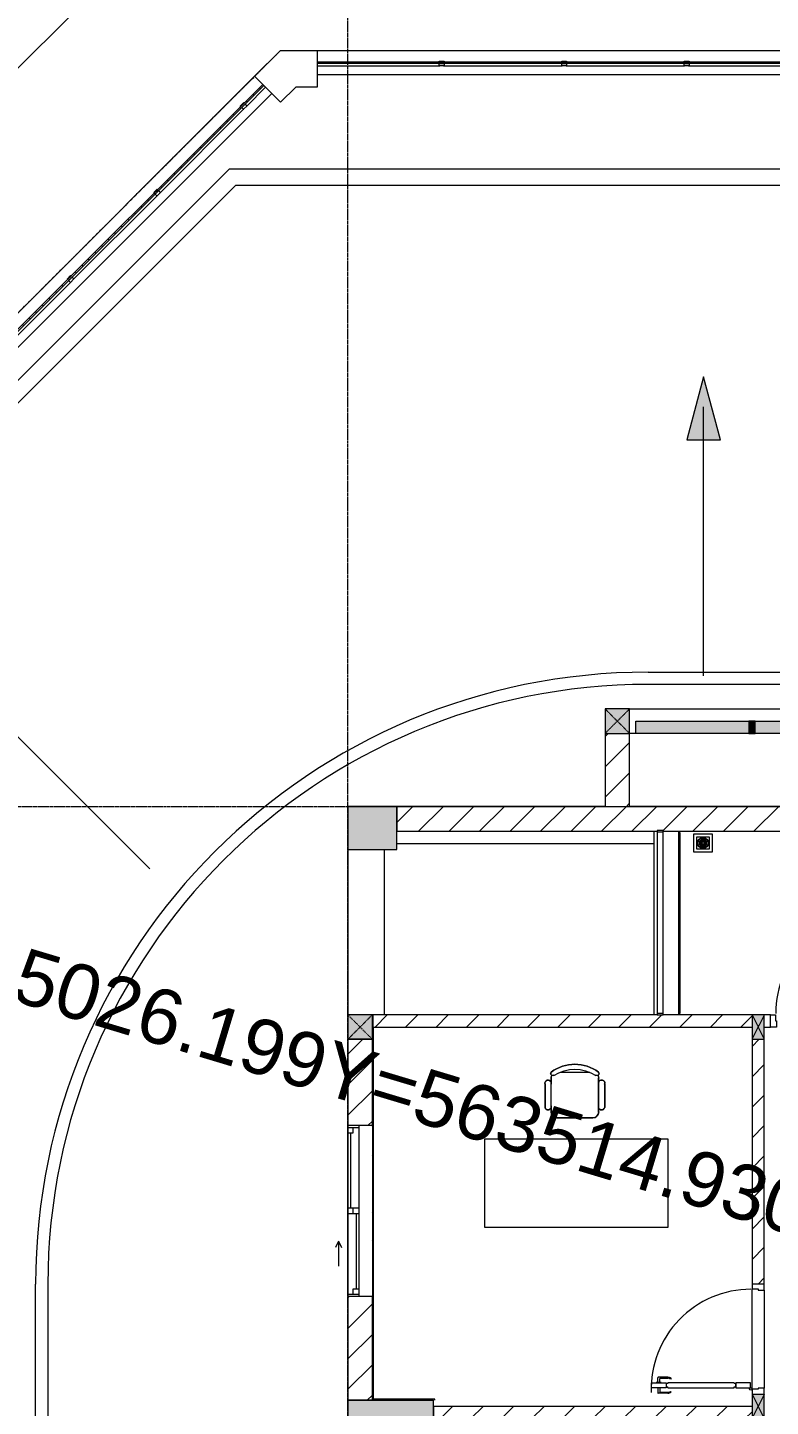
# Model space of a CAD drawing. Header units: millimetres. Extents: x -24439 to 198341, y -52871 to 149926.
# Drawn here: x 31038 to 37103, y 73337 to 84604 of the extents above; entities that cross this region are included whole.
import ezdxf

# ---------------------------------------------------------------- set-up
doc = ezdxf.new("R2010")
doc.units = ezdxf.units.MM
for name, pattern in [('Dash', [6, 3, -3]), ('Double dash', [41.999998, 12, -6, 6, -6, 6, -6]), ('Grid Line', [22.225, 12.7, -3.175, 3.175, -3.175]), ('NET VAN', [1.06, 0.53, -0.53])]:
    doc.linetypes.add(name, pattern=pattern)
for name, color, linetype, lineweight in [('0-1', 7, 'Continuous', 5), ('A-ANNO-NOTE', 131, 'Continuous', 9), ('A-DETL-GENF-1', 9, 'Continuous', 9), ('A-DETL-GENF-2', 9, 'NET VAN', 9), ('A-DOOR-1', 9, 'Continuous', 9), ('A-FLOR', 192, 'Continuous', 9), ('A-FLOR-1', 9, 'Continuous', 9), ('A-FLOR-HRAL', 11, 'Continuous', 9), ('A-FLOR-HRAL-1', 9, 'Continuous', 9), ('A-GLAZ', 151, 'Continuous', 9), ('A-GLAZ-CWMG', 51, 'Continuous', 9), ('A-WALL', 113, 'Continuous', 9), ('A-WALL-1', 253, 'Continuous', 18), ('A-WALL-2', 9, 'Continuous', 9), ('A-WALL-3', 113, 'Continuous', 18), ('A-WALL-PATT-1', 10, 'Continuous', 9), ('A-WALL-PATT-2', 9, 'Continuous', 9), ('A-WALL-PATT-3', 111, 'Continuous', 9), ('C-PROP-LINE', 91, 'Double dash', 18), ('G-IMPT', 8, 'Continuous', 9), ('G-IMPT-1', 9, 'Continuous', 9), ('G-IMPT-6', 7, 'Continuous', 9), ('I-FURN', 30, 'Continuous', 9), ('I-FURN-1', 9, 'Continuous', 9), ('I-WALL-1', 253, 'Continuous', 18), ('I-WALL-2', 9, 'Continuous', 9), ('M-EQPM', 50, 'Continuous', 9), ('S-BEAM-1', 9, 'Continuous', 9), ('S-COLS', 52, 'Continuous', 9), ('S-COLS-1', 254, 'Continuous', 5), ('S-COLS-2', 253, 'Continuous', 18), ('S-COLS-3', 9, 'Continuous', 9), ('S-COLS-4', 52, 'Continuous', 18), ('S-COLS-5', 52, 'Dash', 9), ('S-COLS-HDLN', 52, 'Dash', 9), ('S-COLS-HDLN-1', 9, 'Dash', 9), ('S-GRID-1', 1, 'Grid Line', 9)]:
    doc.layers.add(name, color=color, linetype=linetype, lineweight=lineweight)
doc.styles.add('Arial_2', font='arial_0.ttf', dxfattribs={"height": 450})
pattern_1 = [(45, (0, 0), (-124.4508, 124.4508), [])]
pattern_2 = [(45, (0, 0), (-116.67262, 116.67262), [])]
pattern_3 = [(180, (609.6, 0), (-2e-15, -13), []), (270, (609.6, 0), (76, 5e-15), [])]

# ---------------------------------------------------------------- blocks, each defined once
blk = doc.blocks.new('NCV_TKTC_KET CAU_rvt-1-TKCS_MB ĐỊNH VỊ CAO ĐỘ THIẾT KẾ')
at = {"layer": 'S-COLS-1'}
for points in [[(33653, 77887), (34053, 77887), (34053, 78237), (33653, 78237)], [(34353, 73037), (34353, 73387), (33653, 73387), (33653, 73037), (33678, 73037), (33678, 73040), (33728, 73040), (33728, 73037)]]:
    blk.add_hatch(color=256, dxfattribs=at).paths.add_polyline_path(points)
at = {"layer": 'A-FLOR-1'}
for p, q in [((33653, 77887), (33653, 76537)), ((33858, 76537), (33853, 76537))]:
    blk.add_line(p, q, dxfattribs=at)
at = {"layer": 'S-BEAM-1'}
for p, q in [((33653, 77887), (33653, 76537)), ((33953, 76537), (33953, 77887)), ((34053, 77937), (36153, 77937))]:
    blk.add_line(p, q, dxfattribs=at)
at = {"layer": 'S-COLS-2'}
for p, q in [((33653, 78237), (33653, 77887)), ((34053, 78237), (33653, 78237)), ((34053, 77887), (34053, 78237)), ((33653, 77887), (34053, 77887)), ((34353, 73387), (33653, 73387)), ((33653, 73387), (33653, 73037)), ((34353, 73037), (34353, 73387))]:
    blk.add_line(p, q, dxfattribs=at)
blk = doc.blocks.new('DOOR_CW_01 CANH MO-PANEL KINH - DIW_01-900x2200-CỬA GỖ VÂN LAMINATE-553393-TKCS_MB ĐỊNH VỊ CAO ĐỘ THIẾT KẾ')
at = {"layer": 'A-DETL-GENF-1'}
for p, q in [((-442, 737), (-442, 816)), ((-399, 820), (-438, 820)), ((-434, 800), (-434, 737)), ((-399, 804), (-430, 804)), ((-399, 832), (-397, 832)), ((-399, 792), (-399, 832)), ((-397, 792), (-399, 792)), ((-397, 872), (-357, 872)), ((-397, 752), (-397, 872)), ((-397, 792), (-397, 832)), ((-357, 872), (-357, 752)), ((-357, 792), (-357, 832)), ((-355, 832), (-357, 832)), ((-357, 792), (-355, 792)), ((-355, 792), (-355, 832)), ((-355, 820), (-316, 820)), ((-355, 804), (-324, 804)), ((-320, 800), (-320, 737)), ((-312, 737), (-312, 816)), ((-434, 711), (-427, 716)), ((-357, 752), (-397, 752)), ((-397, 738), (-391, 738)), ((-397, 738), (-397, 196)), ((-363, 752), (-391, 752)), ((-391, 752), (-391, 738)), ((-363, 738), (-363, 752)), ((-357, 738), (-363, 738)), ((-357, 196), (-357, 738)), ((-320, 711), (-327, 716)), ((-397, 196), (-391, 196)), ((-357, 182), (-397, 182)), ((-397, 182), (-397, 62)), ((-391, 196), (-391, 182)), ((-391, 182), (-363, 182)), ((-357, 196), (-363, 196)), ((-363, 182), (-363, 196)), ((-357, 62), (-357, 182)), ((-397, 62), (-357, 62))]:
    blk.add_line(p, q, dxfattribs=at)
blk.add_circle((-407, 60), 10, dxfattribs=at)
for centre, radius, start, end in [((-438, 816), 4, 90, 180), ((-407, 60), 814, 360, 92), ((-430, 800), 4, 90, 180), ((-324, 800), 4, 360, 90), ((-316, 816), 4, 0, 90), ((-397, 737), 45, 180, 215), ((-397, 737), 37, 180, 215), ((-357, 737), 37, 325, 0), ((-357, 737), 45, 325, 0)]:
    blk.add_arc(centre, radius, start, end, dxfattribs=at)
at = {"layer": 'A-DOOR-1'}
for p, q in [((-410, 50), (-450, 50)), ((-450, 50), (-450, -50)), ((-410, 0), (-410, 50)), ((-400, 0), (-410, 0)), ((-407, 50), (-382, 50)), ((-400, -50), (-400, 0)), ((410, 0), (400, 0)), ((400, 0), (400, -50)), ((450, 50), (410, 50)), ((410, 50), (410, 0)), ((450, -50), (450, 50)), ((-450, -50), (-400, -50)), ((400, -50), (450, -50))]:
    blk.add_line(p, q, dxfattribs=at)
blk = doc.blocks.new('BAN LV A - BAN LV A_dwg_ban hoc2-348006-TKCS_MB ĐỊNH VỊ CAO ĐỘ THIẾT KẾ')
at = {"layer": 'I-FURN'}
for p, q in [((-243, 354), (-243, 162)), ((-194, 389), (-194, 113)), ((146, 437), (-146, 437)), ((194, 113), (194, 389)), ((194, 351), (194, 151)), ((244, 162), (244, 354)), ((-121, 65), (121, 65))]:
    blk.add_line(p, q, dxfattribs=at)
at = {"layer": 'I-FURN', "flags": 128}
blk.add_lwpolyline([(-738, 611), (-738, 1331), (-155, 1331), (762, 1331), (762, 611)], close=True, dxfattribs=at)
at = {"layer": 'I-FURN'}
for centre, radius, start, end in [((-219, 347), 25.3, 343.7398, 163.7398), ((-146, 389), 48.6, 90, 180), ((146, 389), 48.6, 360, 90), ((219, 347), 25.3, 16.2602, 170.7054), ((-219, 155), 25.3, 163.7398, 16.2602), ((-146, 113), 48.6, 180, 207.5844), ((146, 113), 48.6, 332.4156, 0), ((219, 155), 25.3, 189.2946, 16.2602), ((-180, 75), 17.8, 57.9726, 216.6901), ((0, 324), 324, 233.1301, 306.8699), ((0, 359), 318, 237.5758, 302.4242), ((180, 75), 17.8, 323.3099, 122.0274)]:
    blk.add_arc(centre, radius, start, end, dxfattribs=at)
blk = doc.blocks.new('BAN LV A - BAN LV A_dwg-348005-TKCS_MB ĐỊNH VỊ CAO ĐỘ THIẾT KẾ')
at = {"extrusion": (0, 0, -1), "zscale": -1, "rotation": 180}
blk.add_blockref('BAN LV A - BAN LV A_dwg_ban hoc2-348006-TKCS_MB ĐỊNH VỊ CAO ĐỘ THIẾT KẾ', (-729, 1384), dxfattribs=at)
blk = doc.blocks.new('BAN LV A - BAN LV A-348231-TKCS_MB ĐỊNH VỊ CAO ĐỘ THIẾT KẾ')
at = {"layer": 'I-FURN-1'}
for p, q in [((535, 1270), (535, 1236)), ((923, 1233), (923, 1270)), ((486, 1222), (486, 1029)), ((973, 1029), (973, 1222)), ((535, 1029), (535, 995)), ((923, 995), (923, 1032)), ((583, 946), (875, 946)), ((1491, 773), (-9, 773)), ((-9, 773), (-9, 53)), ((1491, 53), (1491, 773)), ((-9, 53), (1491, 53))]:
    blk.add_line(p, q, dxfattribs=at)
for centre, radius, start, end in [((729, 1060), 324, 53.1301, 126.8699), ((510, 1229), 25.3, 16.2602, 196.2602), ((549, 1308), 17.8, 143.3099, 240.596), ((583, 1270), 48.6, 152.4156, 180), ((909, 1308), 17.8, 299.404, 36.6901), ((875, 1270), 48.6, 360, 27.5844), ((948, 1229), 25.3, 343.7398, 170.7054), ((510, 1036), 25.3, 196.2602, 343.7398), ((948, 1036), 25.3, 189.2946, 343.7398), ((583, 995), 48.6, 180, 270), ((875, 995), 48.6, 270, 360)]:
    blk.add_arc(centre, radius, start, end, dxfattribs=at)
blk.add_blockref('BAN LV A - BAN LV A_dwg-348005-TKCS_MB ĐỊNH VỊ CAO ĐỘ THIẾT KẾ', (0, 0))
blk = doc.blocks.new('Railing - 50 x 10mm-457210-TKCS_MB ĐỊNH VỊ CAO ĐỘ THIẾT KẾ')
at = {"layer": 'A-FLOR-HRAL-1'}
for p, q in [((25, 5), (-25, 5)), ((-25, 5), (-25, -5)), ((25, -5), (25, 5)), ((-25, -5), (25, -5))]:
    blk.add_line(p, q, dxfattribs=at)
blk = doc.blocks.new('Railing - Railing-987307-TKCS_MB ĐỊNH VỊ CAO ĐỘ THIẾT KẾ')
at = {"layer": 'A-FLOR-HRAL-1'}
for p, q in [((13269, 68771), (13269, 67286)), ((13319, 67286), (13319, 68771))]:
    blk.add_line(p, q, dxfattribs=at)
for p in [(13294, 68776), (13294, 67281)]:
    blk.add_blockref('Railing - 50 x 10mm-457210-TKCS_MB ĐỊNH VỊ CAO ĐỘ THIẾT KẾ', p)
blk = doc.blocks.new('G1_SOF - BO TRU - 100x200-V63-TKCS_MB ĐỊNH VỊ CAO ĐỘ THIẾT KẾ')
at = {"layer": 'S-COLS-3'}
blk.add_hatch(color=256, dxfattribs=at).paths.add_polyline_path([(50, 100), (-50, 100), (-50, -100), (50, -100)])
at = {"layer": 'S-COLS-2'}
for p, q in [((-50, 100), (-50, -100)), ((50, -100), (50, 100)), ((-50, -100), (50, -100))]:
    blk.add_line(p, q, dxfattribs=at)
at = {"layer": 'S-COLS-HDLN-1'}
for p, q in [((50, 100), (-50, -100)), ((-50, 100), (50, -100))]:
    blk.add_line(p, q, dxfattribs=at)
blk = doc.blocks.new('DOOR_CW_01 CANH MO-PANEL KINH - DIG_01-900x2200-CỬA NHÔM KÍNH-400860-TKCS_MB ĐỊNH VỊ CAO ĐỘ THIẾT KẾ')
at = {"layer": 'A-DETL-GENF-1'}
for p, q in [((-397, -182), (-397, -62)), ((-397, -62), (-357, -62)), ((-357, -62), (-357, -182)), ((-357, -182), (-397, -182)), ((-397, -196), (-391, -196)), ((-397, -738), (-397, -196)), ((-391, -196), (-391, -182)), ((-391, -182), (-363, -182)), ((-363, -182), (-363, -196)), ((-357, -196), (-363, -196)), ((-357, -196), (-357, -738)), ((-442, -737), (-442, -816)), ((-434, -711), (-427, -716)), ((-434, -800), (-434, -737)), ((-397, -738), (-391, -738)), ((-357, -752), (-397, -752)), ((-397, -752), (-397, -872)), ((-391, -752), (-391, -738)), ((-363, -752), (-391, -752)), ((-357, -738), (-363, -738)), ((-363, -738), (-363, -752)), ((-357, -872), (-357, -752)), ((-320, -711), (-327, -716)), ((-320, -800), (-320, -737)), ((-312, -737), (-312, -816)), ((-399, -820), (-438, -820)), ((-399, -804), (-430, -804)), ((-399, -792), (-399, -832)), ((-397, -792), (-399, -792)), ((-399, -832), (-397, -832)), ((-397, -792), (-397, -832)), ((-397, -872), (-357, -872)), ((-357, -792), (-357, -832)), ((-357, -792), (-355, -792)), ((-355, -832), (-357, -832)), ((-355, -792), (-355, -832)), ((-355, -804), (-324, -804)), ((-355, -820), (-316, -820))]:
    blk.add_line(p, q, dxfattribs=at)
blk.add_circle((-407, -60), 10, dxfattribs=at)
for centre, radius, start, end in [((-407, -60), 814, 268, 0), ((-397, -737), 45, 145, 180), ((-397, -737), 37, 145, 180), ((-357, -737), 37, 0, 35), ((-357, -737), 45, 360, 35), ((-438, -816), 4, 180, 270), ((-430, -800), 4, 180, 270), ((-324, -800), 4, 270, 0), ((-316, -816), 4, 270, 0)]:
    blk.add_arc(centre, radius, start, end, dxfattribs=at)
at = {"layer": 'A-DOOR-1'}
for p, q in [((-450, -50), (-450, 50)), ((-450, 50), (-400, 50)), ((-400, 50), (-400, 0)), ((400, 0), (400, 50)), ((400, 50), (450, 50)), ((450, 50), (450, -50)), ((-410, -50), (-450, -50)), ((-410, 0), (-410, -50)), ((-400, 0), (-410, 0)), ((-407, -50), (-382, -50)), ((410, 0), (400, 0)), ((410, -50), (410, 0)), ((450, -50), (410, -50))]:
    blk.add_line(p, q, dxfattribs=at)
blk = doc.blocks.new('G1_SOF - BO TRU - 100x200-V61-TKCS_MB ĐỊNH VỊ CAO ĐỘ THIẾT KẾ')
at = {"layer": 'S-COLS-3'}
blk.add_hatch(color=256, dxfattribs=at).paths.add_polyline_path([(50, -100), (50, 100), (-50, 100), (-50, -100)])
at = {"layer": 'S-COLS-2'}
for p, q in [((50, 100), (-50, 100)), ((-50, 100), (-50, -100)), ((50, -100), (50, 100)), ((-50, -100), (50, -100))]:
    blk.add_line(p, q, dxfattribs=at)
at = {"layer": 'S-COLS-HDLN-1'}
for p, q in [((50, 100), (-50, -100)), ((-50, 100), (50, -100))]:
    blk.add_line(p, q, dxfattribs=at)
blk = doc.blocks.new('NCV_TKTC_TANG 1_rvt-1-TKCS_MB ĐỊNH VỊ CAO ĐỘ THIẾT KẾ')
at = {"layer": 'A-WALL-PATT-1'}
h = blk.add_hatch(dxfattribs=at)
h.set_pattern_fill('FP_2', color=256, style=0, pattern_type=2)
h.set_pattern_definition(pattern_1)
h.paths.add_polyline_path([(36953, 76437), (36953, 76537), (33858, 76537), (33858, 76437), (36827, 76437)])
h = blk.add_hatch(dxfattribs=at)
h.set_pattern_fill('FP_2', color=256, style=0, pattern_type=2)
h.set_pattern_definition(pattern_1)
h.paths.add_polyline_path([(38037, 76437), (38053, 76437), (38053, 76537), (38003, 76537), (38003, 76437)])
h.paths.add_polyline_path([(37103, 76437), (37103, 76537), (37053, 76537), (37053, 76437), (37063, 76437)])
h = blk.add_hatch(dxfattribs=at)
h.set_pattern_fill('FP_2', color=256, style=0, pattern_type=2)
h.set_pattern_definition(pattern_1)
h.paths.add_polyline_path([(36953, 74337), (37053, 74337), (37053, 76337), (36953, 76337), (36953, 74390)])
h = blk.add_hatch(dxfattribs=at)
h.set_pattern_fill('FP_2', color=256, style=0, pattern_type=2)
h.set_pattern_definition(pattern_1)
h.paths.add_polyline_path([(34353, 73237), (36953, 73237), (36953, 73337), (34353, 73337)])
at = {"layer": 'A-WALL-PATT-2'}
h = blk.add_hatch(dxfattribs=at)
h.set_pattern_fill('FP_3', color=256, style=0, pattern_type=2)
h.set_pattern_definition(pattern_2)
h.paths.add_polyline_path([(33863, 73387), (33863, 76427), (33853, 76427), (33853, 73387)])
h = blk.add_hatch(dxfattribs=at)
h.set_pattern_fill('FP_3', color=256, style=0, pattern_type=2)
h.set_pattern_definition(pattern_2)
h.paths.add_polyline_path([(34363, 73387), (34363, 73397), (33863, 73397), (33863, 73387), (34353, 73387)])
at = {"layer": 'A-FLOR-1'}
for p, q in [((33858, 76437), (33853, 76437)), ((36953, 73477), (36953, 74297)), ((37053, 74287), (37053, 73487))]:
    blk.add_line(p, q, dxfattribs=at)
at = {"layer": 'A-WALL-1'}
for p, q in [((36178, 76537), (33858, 76537)), ((33858, 76537), (33858, 76437)), ((36953, 76537), (36228, 76537)), ((37103, 76537), (37053, 76537)), ((33858, 76437), (36953, 76437)), ((37053, 76437), (37063, 76437)), ((36953, 73337), (34353, 73337)), ((34353, 73337), (34353, 73237))]:
    blk.add_line(p, q, dxfattribs=at)
at = {"layer": 'A-WALL-2'}
for p, q in [((36153, 76537), (36153, 78037)), ((36353, 78037), (36353, 76537)), ((37063, 76437), (37103, 76437)), ((36953, 76337), (36953, 74337)), ((37053, 74337), (37053, 76337)), ((36953, 73477), (36953, 74297)), ((37053, 74287), (37053, 73487))]:
    blk.add_line(p, q, dxfattribs=at)
at = {"layer": 'I-WALL-1'}
for p, q in [((33853, 76427), (33853, 75635)), ((33863, 73397), (33863, 76427)), ((33853, 74235), (33853, 73387)), ((33853, 73387), (33863, 73387)), ((34363, 73397), (33863, 73397)), ((33863, 73387), (34353, 73387)), ((34363, 73387), (34363, 73397))]:
    blk.add_line(p, q, dxfattribs=at)
at = {"layer": 'I-WALL-2'}
for p, q in [((36363, 78027), (36353, 78027)), ((36363, 78027), (36363, 76547)), ((36353, 76547), (36363, 76547))]:
    blk.add_line(p, q, dxfattribs=at)
at = {"layer": 'A-DOOR-1'}
for name, p, rotation in [('DOOR_CW_01 CANH MO-PANEL KINH - DIG_01-900x2200-CỬA NHÔM KÍNH-400860-TKCS_MB ĐỊNH VỊ CAO ĐỘ THIẾT KẾ', (37553, 76487), 180), ('DOOR_CW_01 CANH MO-PANEL KINH - DIW_01-900x2200-CỬA GỖ VÂN LAMINATE-553393-TKCS_MB ĐỊNH VỊ CAO ĐỘ THIẾT KẾ', (37003, 73887), 89.9999999999992)]:
    blk.add_blockref(name, p, dxfattribs=dict(at, rotation=rotation))
at = {"layer": 'A-FLOR-HRAL-1'}
blk.add_blockref('Railing - Railing-987307-TKCS_MB ĐỊNH VỊ CAO ĐỘ THIẾT KẾ', (22908, 9261), dxfattribs=at)
at = {"layer": 'I-FURN-1'}
blk.add_blockref('BAN LV A - BAN LV A-348231-TKCS_MB ĐỊNH VỊ CAO ĐỘ THIẾT KẾ', (34777, 74749), dxfattribs=at)
at = {"layer": 'S-COLS-3'}
for name, p in [('G1_SOF - BO TRU - 100x200-V61-TKCS_MB ĐỊNH VỊ CAO ĐỘ THIẾT KẾ', (37003, 76437)), ('G1_SOF - BO TRU - 100x200-V63-TKCS_MB ĐỊNH VỊ CAO ĐỘ THIẾT KẾ', (37003, 73337))]:
    blk.add_blockref(name, p, dxfattribs=at)
blk = doc.blocks.new('1_FAMILY RVT - W01-WxH 1400x1400xmm-411185-TKCS_MB ĐỊNH VỊ CAO ĐỘ THIẾT KẾ')
at = {"layer": 'A-GLAZ'}
for p, q in [((-700, 103.81), (700, 103.81)), ((-700, -96.19), (-700, 103.81)), ((700, 103.81), (700, -96.19)), ((-700, -7.29), (-680.95, -7.29)), ((700, -96.19), (-700, -96.19)), ((-700, -96.19), (-636.5, -96.19)), ((-680.95, -7.29), (-22.225, -7.29)), ((-680.95, -96.19), (-680.95, -7.29)), ((-636.5, -51.74), (-680.95, -51.74)), ((-636.5, -96.19), (-636.5, -51.74)), ((-636.5, -73.965), (-22.225, -73.965)), ((-636.5, -96.19), (-22.225, -96.19)), ((-22.225, -7.29), (22.225, -7.29)), ((-22.225, -7.29), (-22.225, -96.19)), ((22.225, -51.74), (-22.225, -51.74)), ((-22.225, -96.19), (22.225, -96.19)), ((22.225, -7.29), (636.5, -7.29)), ((22.225, -96.19), (22.225, -7.29)), ((22.225, -29.515), (636.5, -29.515)), ((22.225, -96.19), (680.95, -96.19)), ((636.5, -7.29), (700, -7.29)), ((636.5, -51.74), (636.5, -7.29)), ((680.95, -51.74), (636.5, -51.74)), ((680.95, -96.19), (680.95, -7.29)), ((680.95, -96.19), (700, -96.19)), ((248.4, -172.39), (299.2, -146.99)), ((248.4, -172.39), (299.2, -197.79)), ((248.4, -172.39), (451.6, -172.39))]:
    blk.add_line(p, q, dxfattribs=at)
blk = doc.blocks.new('NBS_CLDPhysicalSecuritySystems_MtlMeshPnlFncngSym_CLDModsecSecurusS3_InfillPanel - NBS_CLDPhysicalSecuritySystems_MtlMeshPnlFncngSym_CLDModsecSecurusS2_InfillPanel-2369340-TKCS_MB ĐỊNH VỊ CAO ĐỘ THIẾT KẾ')
at = {"layer": 'A-FLOR-HRAL'}
h = blk.add_hatch(dxfattribs=at)
h.set_pattern_fill('FP_6', color=256, style=0, pattern_type=2)
h.set_pattern_definition(pattern_3)
h.paths.add_polyline_path([(0, 6), (0, -6), (4249, -6), (4249, 6), (826, 6)])
for p, q in [((218, 27), (0, 27)), ((0, 6), (4249, 6)), ((214, 6), (214, 23)), ((254, 6), (214, 6)), ((218, 27), (250, 27)), ((1218, 27), (250, 27)), ((254, 23), (254, 6)), ((1214, 6), (1214, 23)), ((1254, 6), (1214, 6)), ((1218, 27), (1250, 27)), ((2218, 27), (1250, 27)), ((1254, 23), (1254, 6)), ((2214, 6), (2214, 23)), ((2254, 6), (2214, 6)), ((2218, 27), (2250, 27)), ((3218, 27), (2250, 27)), ((2254, 23), (2254, 6)), ((3214, 6), (3214, 23)), ((3254, 6), (3214, 6)), ((3218, 27), (3250, 27)), ((4249, 27), (3250, 27)), ((3254, 23), (3254, 6)), ((4249, -6), (0, -6)), ((214, -11), (214, -6)), ((214, -6), (254, -6)), ((254, -11), (214, -11)), ((254, -6), (254, -11)), ((1214, -11), (1214, -6)), ((1214, -6), (1254, -6)), ((1254, -11), (1214, -11)), ((1254, -6), (1254, -11)), ((2214, -11), (2214, -6)), ((2214, -6), (2254, -6)), ((2254, -11), (2214, -11)), ((2254, -6), (2254, -11)), ((3214, -11), (3214, -6)), ((3214, -6), (3254, -6)), ((3254, -11), (3214, -11)), ((3254, -6), (3254, -11))]:
    blk.add_line(p, q, dxfattribs=at)
for centre, start, end in [((218, 23), 90, 180), ((250, 23), 0, 90), ((1218, 23), 90, 180), ((1250, 23), 0, 90), ((2218, 23), 90, 180), ((2250, 23), 0, 90), ((3218, 23), 90, 180), ((3250, 23), 0, 90)]:
    blk.add_arc(centre, 4, start, end, dxfattribs=at)
blk = doc.blocks.new('NBS_CLDPhysicalSecuritySystems_MtlMeshPnlFncngSym_CLDModsecSecurusS3_InfillPanel - NBS_CLDPhysicalSecuritySystems_MtlMeshPnlFncngSym_CLDModsecSecurusS2_InfillPanel-2369348-TKCS_MB ĐỊNH VỊ CAO ĐỘ THIẾT KẾ')
at = {"layer": 'A-FLOR-HRAL'}
h = blk.add_hatch(dxfattribs=at)
h.set_pattern_fill('FP_6', color=256, style=0, pattern_type=2)
h.set_pattern_definition(pattern_3)
h.paths.add_polyline_path([(4517, 6), (0, 6), (0, -6), (4517, -6)])
for p, q in [((218, 27), (0, 27)), ((0, 6), (4517, 6)), ((214, 6), (214, 23)), ((254, 6), (214, 6)), ((218, 27), (250, 27)), ((1218, 27), (250, 27)), ((254, 23), (254, 6)), ((1214, 6), (1214, 23)), ((1254, 6), (1214, 6)), ((1218, 27), (1250, 27)), ((2218, 27), (1250, 27)), ((1254, 23), (1254, 6)), ((2214, 6), (2214, 23)), ((2254, 6), (2214, 6)), ((2218, 27), (2250, 27)), ((3218, 27), (2250, 27)), ((2254, 23), (2254, 6)), ((3214, 6), (3214, 23)), ((3254, 6), (3214, 6)), ((3218, 27), (3250, 27)), ((4218, 27), (3250, 27)), ((3254, 23), (3254, 6)), ((4214, 6), (4214, 23)), ((4254, 6), (4214, 6)), ((4218, 27), (4250, 27)), ((4517, 27), (4250, 27)), ((4254, 23), (4254, 6)), ((4517, -6), (0, -6)), ((214, -11), (214, -6)), ((214, -6), (254, -6)), ((254, -11), (214, -11)), ((254, -6), (254, -11)), ((1214, -11), (1214, -6)), ((1214, -6), (1254, -6)), ((1254, -11), (1214, -11)), ((1254, -6), (1254, -11)), ((2214, -11), (2214, -6)), ((2214, -6), (2254, -6)), ((2254, -11), (2214, -11)), ((2254, -6), (2254, -11)), ((3214, -11), (3214, -6)), ((3214, -6), (3254, -6)), ((3254, -11), (3214, -11)), ((3254, -6), (3254, -11)), ((4214, -11), (4214, -6)), ((4214, -6), (4254, -6)), ((4254, -11), (4214, -11)), ((4254, -6), (4254, -11))]:
    blk.add_line(p, q, dxfattribs=at)
for centre, start, end in [((218, 23), 90, 180), ((250, 23), 0, 90), ((1218, 23), 90, 180), ((1250, 23), 0, 90), ((2218, 23), 90, 180), ((2250, 23), 0, 90), ((3218, 23), 90, 180), ((3250, 23), 0, 90), ((4218, 23), 90, 180), ((4250, 23), 0, 90)]:
    blk.add_arc(centre, 4, start, end, dxfattribs=at)
blk = doc.blocks.new('TKTC_XREF_251221_MB TANG 1 - TKTC_XREF_260130_MB TANG 1_dwg_THU NUOC - THU NUOC-444531-TKCS_MB TẦNG 1-4202124-TKCS_MB ĐỊNH VỊ CAO ĐỘ THIẾT KẾ')
at = {"layer": 'M-EQPM'}
for p, q in [((-23, 11), (41, 11)), ((41, 5), (-23, 5)), ((-11, 23), (28, 23)), ((28, 17), (-11, 17)), ((-1, 36), (19, 36)), ((19, 30), (-1, 30)), ((-23, -14), (41, -14)), ((41, -20), (-23, -20)), ((-11, -26), (28, -26)), ((28, -32), (-11, -32)), ((-1, -38), (19, -38)), ((19, -44), (-1, -44))]:
    blk.add_line(p, q, dxfattribs=at)
at = {"layer": 'M-EQPM', "flags": 128}
for points in [[(84, -79), (84, 71), (-66, 71), (-66, -79)], [(59, -54), (59, 46), (-41, 46), (-41, -54)]]:
    blk.add_lwpolyline(points, close=True, dxfattribs=at)
for points in [[(-23, -1), (1, -1), (1, -7), (-23, -7)], [(41, -7), (17, -7), (17, -1), (41, -1)]]:
    blk.add_lwpolyline(points, dxfattribs=at)
at = {"layer": 'M-EQPM'}
for centre, radius, start, end in [((9, -4), 45, 360, 180), ((9, -4), 45, 360, 180), ((-23, 8), 3, 90, 270), ((-11, 20), 3, 90, 270), ((-1, 33), 3, 90, 270), ((19, 33), 3, 270, 90), ((28, 20), 3, 270, 90), ((41, 8), 3, 270, 90), ((9, -4), 45, 180, 360), ((9, -4), 45, 180, 360), ((-23, -4), 3, 90, 270), ((-23, -17), 3, 90, 270), ((-11, -29), 3, 90, 270), ((-1, -41), 3, 90, 270), ((19, -41), 3, 270, 90), ((28, -29), 3, 270, 90), ((41, -4), 3, 270, 90), ((41, -17), 3, 270, 90)]:
    blk.add_arc(centre, radius, start, end, dxfattribs=at)
blk = doc.blocks.new('TKTC_XREF_251221_MB TANG 1 - TKTC_XREF_260130_MB TANG 1_dwg-4202109-TKCS_MB ĐỊNH VỊ CAO ĐỘ THIẾT KẾ')
at = {"layer": 'G-IMPT'}
for p, q in [((-167399, -323108), (-169499, -323108)), ((-165199, -323108), (-167199, -323108)), ((-169499, -323460), (-169499, -324810))]:
    blk.add_line(p, q, dxfattribs=at)
at = {"extrusion": (0, 0, -1), "zscale": -1}
blk.add_blockref('TKTC_XREF_251221_MB TANG 1 - TKTC_XREF_260130_MB TANG 1_dwg_THU NUOC - THU NUOC-444531-TKCS_MB TẦNG 1-4202124-TKCS_MB ĐỊNH VỊ CAO ĐỘ THIẾT KẾ', (166590, -323402), dxfattribs=at)
blk = doc.blocks.new('TKTC_XREF_251221_MB TANG 1 - TKTC_XREF_251221_MB TANG 1-2038492-TKCS_MB ĐỊNH VỊ CAO ĐỘ THIẾT KẾ')
blk.add_blockref('TKTC_XREF_251221_MB TANG 1 - TKTC_XREF_260130_MB TANG 1_dwg-4202109-TKCS_MB ĐỊNH VỊ CAO ĐỘ THIẾT KẾ', (169499, 384110))
blk = doc.blocks.new('G1_SOF - BO TRU - 200x200-3050151-TKCS_MB ĐỊNH VỊ CAO ĐỘ THIẾT KẾ')
at = {"layer": 'S-COLS-HDLN'}
for p, q in [((-100, 100), (100, -100)), ((100, 100), (-100, -100))]:
    blk.add_line(p, q, dxfattribs=at)
blk = doc.blocks.new('Rectangular Mullion - 50 x 100mm-3196915-TKCS_MB ĐỊNH VỊ CAO ĐỘ THIẾT KẾ')
at = {"layer": 'A-GLAZ-CWMG'}
blk.add_hatch(color=256, dxfattribs=at).paths.add_polyline_path([(36928, 78837), (36928, 78937), (36003, 78937), (36003, 78837), (36827, 78837)])
for p, q in [((36003, 78837), (36003, 78937)), ((36003, 78937), (36928, 78937)), ((36928, 78937), (36928, 78837)), ((36928, 78837), (36003, 78837))]:
    blk.add_line(p, q, dxfattribs=at)
blk = doc.blocks.new('Rectangular Mullion - 50 x 100mm-3196920-TKCS_MB ĐỊNH VỊ CAO ĐỘ THIẾT KẾ')
at = {"layer": 'A-GLAZ-CWMG'}
blk.add_hatch(color=256, dxfattribs=at).paths.add_polyline_path([(-25, 0), (-25, 100), (25, 100), (25, 0)])
for p, q in [((-25, 0), (-25, 100)), ((-25, 100), (25, 100)), ((25, 0), (-25, 0)), ((25, 100), (25, 0))]:
    blk.add_line(p, q, dxfattribs=at)
blk = doc.blocks.new('G1_SOF - BO TRU - 200x200-3196954-TKCS_MB ĐỊNH VỊ CAO ĐỘ THIẾT KẾ')
at = {"layer": 'S-COLS-3'}
blk.add_hatch(color=256, dxfattribs=at).paths.add_polyline_path([(100, -100), (100, 100), (-100, 100), (-100, -100)])
at = {"layer": 'S-COLS-4'}
for p, q in [((100, 100), (-100, 100)), ((-100, 100), (-100, -100)), ((100, -100), (100, 100)), ((-100, -100), (100, -100))]:
    blk.add_line(p, q, dxfattribs=at)
at = {"layer": 'S-COLS-HDLN'}
for p, q in [((100, 100), (-100, -100)), ((-100, 100), (100, -100))]:
    blk.add_line(p, q, dxfattribs=at)
blk = doc.blocks.new('Family - ___-1476882-TKCS_MB ĐỊNH VỊ CAO ĐỘ THIẾT KẾ')
at = {"layer": 'C-PROP-LINE'}
for p, q in [((26104, 77418), (33104, 84418)), ((33104, 84418), (127802, 84418))]:
    blk.add_line(p, q, dxfattribs=at)
blk = doc.blocks.new('NCV_TKCS_251209_TONG THE HIEN TRANG SAN DUONG - NCV_TKCS_HIEN TRANG_251209a_dwg-1612995-TKCS_MB ĐỊNH VỊ CAO ĐỘ THIẾT KẾ')
at = {"layer": 'G-IMPT-1', "flags": 128}
blk.add_lwpolyline([(563620038, 1144994014), (563599986, 1145060590), (563591265, 1145065274), (563500590, 1145037963), (563495906, 1145029242), (563515959, 1144962666)], close=True, dxfattribs=at)
at = {"layer": 'G-IMPT-6', "insert": (563509987, 1145028433), "char_height": 450, "width": 5277.08, "attachment_point": 3, "line_spacing_factor": 0.941778, "style": 'Arial_2'}
blk.add_mtext('X=1145026.199Y=563514.930Z=1.99', dxfattribs=at)
blk = doc.blocks.new('NCV_TKCS_251209_TONG THE HIEN TRANG SAN DUONG - NCV_TKCS_251209_TONG THE HIEN TRANG SAN DUONG-1605292-TKCS_MB ĐỊNH VỊ CAO ĐỘ THIẾT KẾ')
at = {"rotation": 343.2379237072182}
blk.add_blockref('NCV_TKCS_251209_TONG THE HIEN TRANG SAN DUONG - NCV_TKCS_HIEN TRANG_251209a_dwg-1612995-TKCS_MB ĐỊNH VỊ CAO ĐỘ THIẾT KẾ', (-869777548, -933796959), dxfattribs=at)
blk = doc.blocks.new('MUI TEN_0_1 - Moc lat gach-1550039-TKCS_MB ĐỊNH VỊ CAO ĐỘ THIẾT KẾ')
at = {"layer": 'A-ANNO-NOTE'}
blk.add_hatch(color=256, dxfattribs=at).paths.add_polyline_path([(7.872, 1.448), (7.872, 2.701), (10.209, 2.074)])
for p, q in [((10.209, 2.074), (7.872, 2.701)), ((7.872, 2.701), (7.872, 1.448)), ((-0.901, 2.074), (9.099, 2.074)), ((7.872, 1.448), (10.209, 2.074))]:
    blk.add_line(p, q, dxfattribs=at)

msp = doc.modelspace()

# ---------------------------------------------------------------- hatches: boundary and pattern name
at = {"layer": 'A-WALL-PATT-3'}
h = msp.add_hatch(dxfattribs=at)
h.set_pattern_fill('FP_1', color=256, style=0, pattern_type=2)
h.set_pattern_definition(pattern_1)
h.paths.add_polyline_path([(35752.6, 78236.9), (35952.6, 78236.9), (35952.6, 78836.9), (35752.6, 78836.9), (35752.6, 78334.5)])
h = msp.add_hatch(dxfattribs=at)
h.set_pattern_fill('FP_1', color=256, style=0, pattern_type=2)
h.set_pattern_definition(pattern_1)
h.paths.add_polyline_path([(37952.6, 78036.9), (37952.6, 78236.9), (34052.6, 78236.9), (34052.6, 78036.9), (36177.6, 78036.9), (36177.6, 78041.9), (36227.6, 78041.9), (36227.6, 78036.9), (36826.9, 78036.9)])
h = msp.add_hatch(dxfattribs=at)
h.set_pattern_fill('FP_1', color=256, style=0, pattern_type=2)
h.set_pattern_definition(pattern_1)
h.paths.add_polyline_path([(33852.6, 73386.9), (33852.6, 74235.3), (33652.6, 74235.3), (33652.6, 73386.9)])
h.paths.add_polyline_path([(33852.6, 75635.3), (33852.6, 76336.9), (33652.6, 76336.9), (33652.6, 75635.3)])
at = {"layer": 'S-COLS-1'}
msp.add_hatch(color=256, dxfattribs=at).paths.add_polyline_path([(33652.6, 76336.9), (33852.6, 76336.9), (33852.6, 76536.9), (33652.6, 76536.9), (33652.6, 76362)])

# ---------------------------------------------------------------- linework, layer by layer
at = {"layer": 'A-FLOR'}
for p, q in [((32683.8, 83446.9), (26993.5, 77756.7)), ((69152.6, 83446.9), (32683.8, 83446.9)), ((27123.5, 77702.8), (32737.6, 83316.9)), ((32737.6, 83316.9), (69152.6, 83316.9))]:
    msp.add_line(p, q, dxfattribs=at)
msp.add_arc((32081.4, 79336.3), 10000, 90, 176.18702, dxfattribs=at)
at = {"layer": 'A-WALL'}
for p, q in [((33403.5, 84418.2), (37652.6, 84418.2)), ((29697.6, 81012.3), (32891.4, 84206.1)), ((37652.6, 84218.2), (33403.5, 84218.2)), ((33032.8, 84064.7), (29839, 80870.9)), ((36103.5, 79336.9), (42652.6, 79336.9)), ((42552.6, 79236.9), (36103.5, 79236.9)), ((35952.6, 79036.9), (37952.6, 79036.9)), ((36002.6, 78836.9), (35952.6, 78836.9)), ((33852.6, 76336.9), (33652.6, 76336.9)), ((31103.5, 62086.3), (31103.5, 74336.9)), ((31203.5, 74336.9), (31203.5, 62086.3))]:
    msp.add_line(p, q, dxfattribs=at)
for radius in [5000, 4900]:
    msp.add_arc((36103.5, 74336.9), radius, 90, 180, dxfattribs=at)
at = {"layer": 'A-WALL-3'}
for p, q in [((35752.6, 78836.9), (35752.6, 78236.9)), ((35952.6, 78236.9), (35952.6, 78836.9)), ((37952.6, 78236.9), (34052.6, 78236.9)), ((34052.6, 78236.9), (34052.6, 78036.9)), ((34052.6, 78036.9), (36177.6, 78036.9)), ((36227.6, 78036.9), (37952.6, 78036.9)), ((33652.6, 76336.9), (33652.6, 75635.3)), ((33852.6, 75635.3), (33852.6, 76336.9)), ((33652.6, 74235.3), (33652.6, 73386.9)), ((33852.6, 73386.9), (33852.6, 74235.3)), ((33652.6, 73386.9), (33852.6, 73386.9))]:
    msp.add_line(p, q, dxfattribs=at)
at = {"layer": 'S-COLS'}
for p, q in [((32891.4, 84206.1), (33103.5, 84418.2)), ((33103.5, 84418.2), (33403.5, 84418.2)), ((33403.5, 84418.2), (33403.5, 84118.2)), ((33103.5, 83994), (32891.4, 84206.1)), ((33227.8, 84118.2), (33103.5, 83994)), ((33403.5, 84118.2), (33227.8, 84118.2)), ((33652.6, 76336.9), (33852.6, 76336.9))]:
    msp.add_line(p, q, dxfattribs=at)
at = {"layer": 'S-COLS-4'}
for p, q in [((33852.6, 76536.9), (33652.6, 76536.9)), ((33652.6, 76536.9), (33652.6, 76336.9)), ((33852.6, 76336.9), (33852.6, 76536.9))]:
    msp.add_line(p, q, dxfattribs=at)
at = {"layer": 'S-GRID-1'}
for p, q in [((33652.6, 80482.7), (33652.6, 85982.7)), ((33652.6, 20960.6), (33652.6, 80482.7)), ((131551.8, 78236.9), (29351.8, 78236.9))]:
    msp.add_line(p, q, dxfattribs=at)

# ---------------------------------------------------------------- block references
at = {"layer": '0-1'}
for name in ['NCV_TKTC_KET CAU_rvt-1-TKCS_MB ĐỊNH VỊ CAO ĐỘ THIẾT KẾ', 'NCV_TKTC_TANG 1_rvt-1-TKCS_MB ĐỊNH VỊ CAO ĐỘ THIẾT KẾ']:
    msp.add_blockref(name, (0, 0), dxfattribs=at)
at = {"layer": 'A-ANNO-NOTE', "xscale": 220, "yscale": 220, "zscale": 220}
for p, rotation in [((37013.3, 79504.7), 89.9999999999999), ((32219, 78192.1), 135.0000000021591)]:
    msp.add_blockref('MUI TEN_0_1 - Moc lat gach-1550039-TKCS_MB ĐỊNH VỊ CAO ĐỘ THIẾT KẾ', p, dxfattribs=dict(at, rotation=rotation))
at = {"layer": 'A-DETL-GENF-2'}
msp.add_blockref('NCV_TKCS_251209_TONG THE HIEN TRANG SAN DUONG - NCV_TKCS_251209_TONG THE HIEN TRANG SAN DUONG-1605292-TKCS_MB ĐỊNH VỊ CAO ĐỘ THIẾT KẾ', (26103.5, 9888.2), dxfattribs=at)
at = {"layer": 'A-FLOR-HRAL'}
for name, p, rotation in [('NBS_CLDPhysicalSecuritySystems_MtlMeshPnlFncngSym_CLDModsecSecurusS3_InfillPanel - NBS_CLDPhysicalSecuritySystems_MtlMeshPnlFncngSym_CLDModsecSecurusS2_InfillPanel-2369340-TKCS_MB ĐỊNH VỊ CAO ĐỘ THIẾT KẾ', (37652.6, 84318.2), 180), ('NBS_CLDPhysicalSecuritySystems_MtlMeshPnlFncngSym_CLDModsecSecurusS3_InfillPanel - NBS_CLDPhysicalSecuritySystems_MtlMeshPnlFncngSym_CLDModsecSecurusS2_InfillPanel-2369348-TKCS_MB ĐỊNH VỊ CAO ĐỘ THIẾT KẾ', (32962.1, 84135.4), 225)]:
    msp.add_blockref(name, p, dxfattribs=dict(at, rotation=rotation))
at = {"layer": 'A-GLAZ', "rotation": 269.9999999999999}
msp.add_blockref('1_FAMILY RVT - W01-WxH 1400x1400xmm-411185-TKCS_MB ĐỊNH VỊ CAO ĐỘ THIẾT KẾ', (33748.8, 74935.3), dxfattribs=at)
at = {"layer": 'A-GLAZ-CWMG'}
for p in [(0, 0), (975, 0)]:
    msp.add_blockref('Rectangular Mullion - 50 x 100mm-3196915-TKCS_MB ĐỊNH VỊ CAO ĐỘ THIẾT KẾ', p, dxfattribs=at)
at = {"layer": 'A-GLAZ-CWMG', "extrusion": (0, 0, -1)}
msp.add_blockref('Rectangular Mullion - 50 x 100mm-3196920-TKCS_MB ĐỊNH VỊ CAO ĐỘ THIẾT KẾ', (-36952.6, 78836.9), dxfattribs=at)
at = {"layer": 'C-PROP-LINE'}
msp.add_blockref('Family - ___-1476882-TKCS_MB ĐỊNH VỊ CAO ĐỘ THIẾT KẾ', (0, 0), dxfattribs=at)
at = {"layer": 'M-EQPM'}
msp.add_blockref('TKTC_XREF_251221_MB TANG 1 - TKTC_XREF_251221_MB TANG 1-2038492-TKCS_MB ĐỊNH VỊ CAO ĐỘ THIẾT KẾ', (33652.6, 17236.9), dxfattribs=at)
at = {"layer": 'S-COLS'}
msp.add_blockref('G1_SOF - BO TRU - 200x200-3196954-TKCS_MB ĐỊNH VỊ CAO ĐỘ THIẾT KẾ', (35852.6, 78936.9), dxfattribs=at)
at = {"layer": 'S-COLS-5'}
msp.add_blockref('G1_SOF - BO TRU - 200x200-3050151-TKCS_MB ĐỊNH VỊ CAO ĐỘ THIẾT KẾ', (33752.6, 76436.9), dxfattribs=at)

doc.saveas('drawing.dxf')
